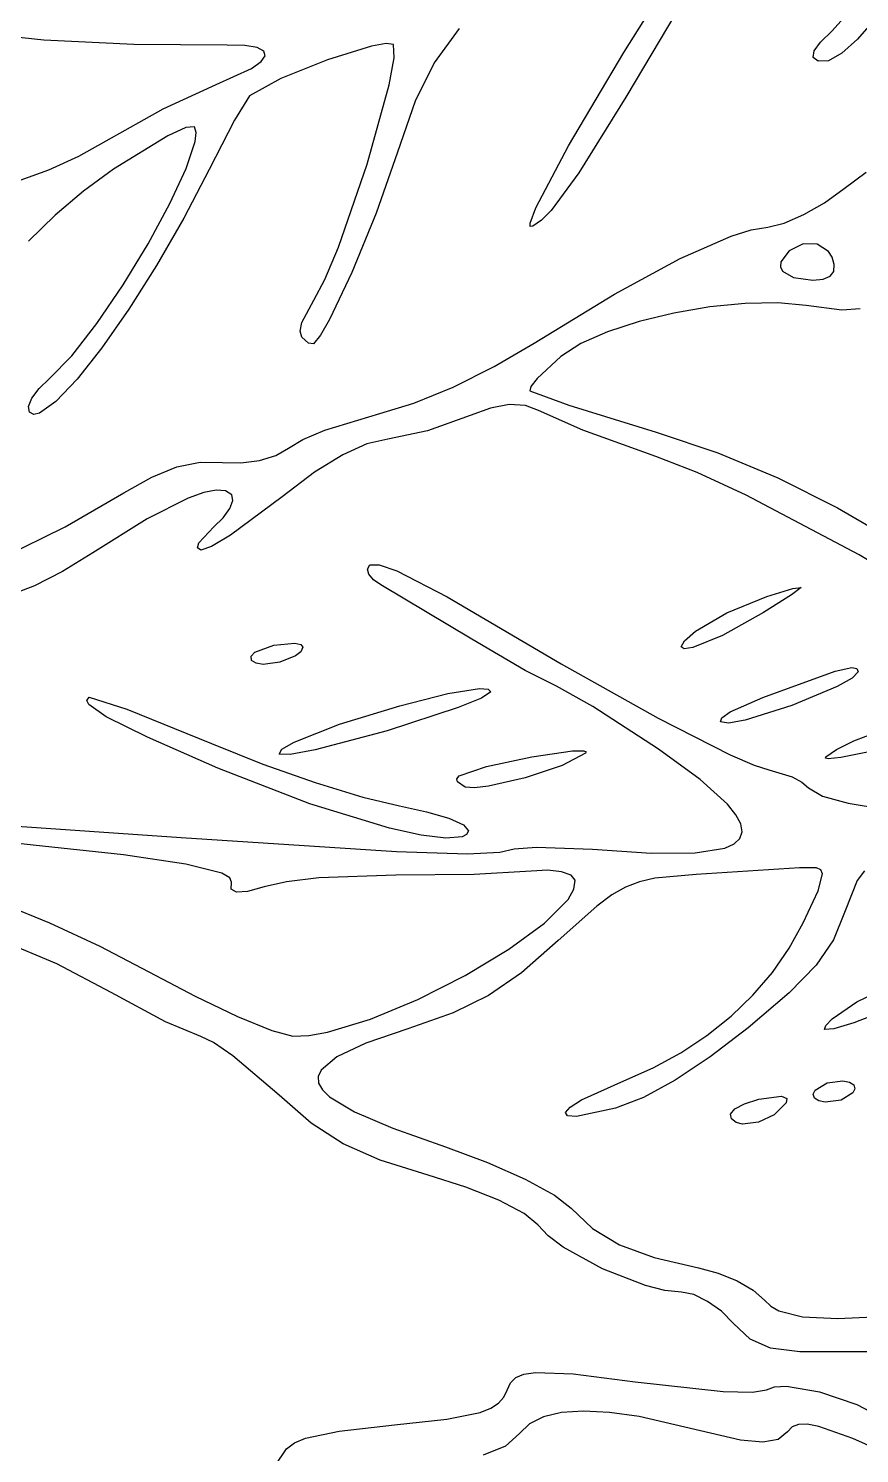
# Model space of a CAD drawing. Extents: x 9 to 1857, y 16 to 982.
# Drawn here: x 1326.7 to 1386.2, y 453.8 to 555.7 of the extents above; entities that cross this region are included whole.
import ezdxf

# ---------------------------------------------------------------- set-up
doc = ezdxf.new("R2010")
doc.units = 0

msp = doc.modelspace()

# ---------------------------------------------------------------- linework, layer by layer
at = {"layer": 'Layer 1'}
for p, q in [((1369.353714, 554.023606), (1374.4566, 562.11335)), ((1374.965, 559.99715), (1369.50753, 550.815783)), ((1384.2792, 555.55212), (1386.123602, 557.643512)), ((1357.577408, 555.738205), (1355.773037, 553.278856)), ((1387.365025, 556.451355), (1386.086433, 554.97619)), ((1327.833213, 554.89848), (1322.861208, 555.412811)), ((1334.271111, 554.578917), (1327.833213, 554.89848)), ((1352.35329, 554.660776), (1351.283203, 554.460032)), ((1352.8704, 554.59187), (1352.35329, 554.660776)), ((1352.919996, 553.642983), (1352.8704, 554.59187)), ((1382.971012, 554.127885), (1383.428002, 554.760761)), ((1383.428002, 554.760761), (1384.2792, 555.55212)), ((1386.086433, 554.97619), (1384.964844, 553.958824)), ((1340.9526, 554.54345), (1334.271111, 554.578917)), ((1342.23177, 554.513511), (1340.9526, 554.54345)), ((1343.111331, 554.368363), (1342.23177, 554.513511)), ((1343.594508, 554.119688), (1343.111331, 554.368363)), ((1343.384608, 553.358492), (1343.684525, 553.77917)), ((1343.684525, 553.77917), (1343.594508, 554.119688)), ((1351.283203, 554.460032), (1348.1499, 553.487103)), ((1352.558847, 551.695129), (1352.919996, 553.642983)), ((1365.386937, 547.326584), (1369.353714, 554.023606)), ((1382.913717, 553.665101), (1382.971012, 554.127885)), ((1383.2616, 553.38402), (1382.913717, 553.665101)), ((1384.964844, 553.958824), (1384.017489, 553.420889)), ((1340.1775, 551.73233), (1342.697981, 552.869338)), ((1342.697981, 552.869338), (1343.384608, 553.358492)), ((1348.1499, 553.487103), (1344.802097, 552.148094)), ((1355.773037, 553.278856), (1354.428998, 550.542535)), ((1384.017489, 553.420889), (1383.2616, 553.38402)), ((1336.386838, 549.995211), (1340.1775, 551.73233)), ((1344.802097, 552.148094), (1342.5714, 550.91802)), ((1350.98945, 546.03601), (1352.558847, 551.695129)), ((1342.5714, 550.91802), (1341.488875, 549.179991)), ((1354.428998, 550.542535), (1353.1553, 546.88566)), ((1369.50753, 550.815783), (1366.145812, 545.414988)), ((1332.2901, 547.6845), (1336.386838, 549.995211)), ((1338.004467, 548.637718), (1336.709262, 548.046866)), ((1338.6127, 548.69467), (1338.004467, 548.637718)), ((1338.731569, 548.293355), (1338.6127, 548.69467)), ((1341.488875, 549.179991), (1339.6724, 545.65238)), ((1330.334216, 546.58969), (1332.2901, 547.6845)), ((1336.709262, 548.046866), (1332.8184, 545.66156)), ((1338.023409, 545.724896), (1338.660433, 547.642817)), ((1338.660433, 547.642817), (1338.731569, 548.293355)), ((1328.1985, 545.618885), (1330.334216, 546.58969)), ((1353.1553, 546.88566), (1351.623725, 542.516959)), ((1363.048692, 542.891694), (1365.386937, 547.326584)), ((1326.141159, 544.877535), (1328.1985, 545.618885)), ((1332.8184, 545.66156), (1330.675913, 544.088906)), ((1336.852156, 543.202568), (1338.023409, 545.724896)), ((1339.6724, 545.65238), (1337.861407, 542.155483)), ((1348.932478, 540.081496), (1350.98945, 546.03601)), ((1366.145812, 545.414988), (1364.160289, 542.703073)), ((1385.1177, 544.28354), (1386.70158, 545.445695)), ((1330.675913, 544.088906), (1328.651233, 542.374841)), ((1383.727314, 543.270508), (1385.1177, 544.28354)), ((1328.651233, 542.374841), (1326.738596, 540.51248)), ((1335.2972, 540.33749), (1336.852156, 543.202568)), ((1351.623725, 542.516959), (1349.88965, 538.270395)), ((1362.644151, 541.794241), (1363.048692, 542.891694)), ((1364.160289, 542.703073), (1363.458738, 542.014294)), ((1380.82238, 541.799747), (1382.235912, 542.412381)), ((1382.235912, 542.412381), (1383.727314, 543.270508)), ((1337.861407, 542.155483), (1335.914217, 538.774873)), ((1362.659954, 541.573058), (1362.644151, 541.794241)), ((1362.8314, 541.58835), (1362.659954, 541.573058)), ((1363.458738, 542.014294), (1362.8314, 541.58835)), ((1378.479695, 541.319134), (1379.6656, 541.52319)), ((1379.6656, 541.52319), (1380.82238, 541.799747)), ((1333.509069, 537.391322), (1335.2972, 540.33749)), ((1373.37865, 539.281854), (1377.037075, 540.87781)), ((1377.037075, 540.87781), (1378.479695, 541.319134)), ((1382.19377, 540.329423), (1381.1816, 539.82606)), ((1383.196088, 540.297425), (1382.19377, 540.329423)), ((1347.961861, 537.764398), (1348.932478, 540.081496)), ((1381.1816, 539.82606), (1380.590766, 539.043925)), ((1383.999036, 539.787039), (1383.196088, 540.297425)), ((1384.266523, 539.370256), (1383.999036, 539.787039)), ((1384.4131, 538.85524), (1384.266523, 539.370256)), ((1335.914217, 538.774873), (1333.927941, 535.641712)), ((1368.68425, 536.7323), (1373.37865, 539.281854)), ((1380.590766, 539.043925), (1380.571643, 538.689851)), ((1380.571643, 538.689851), (1380.72475, 538.375194)), ((1380.72475, 538.375194), (1381.511759, 537.908384)), ((1384.119725, 538.00487), (1384.381059, 538.355171)), ((1384.381059, 538.355171), (1384.4131, 538.85524)), ((1331.638291, 534.625724), (1333.509069, 537.391322)), ((1347.1582, 536.29857), (1347.961861, 537.764398)), ((1349.88965, 538.270395), (1348.2845, 534.901789)), ((1381.511759, 537.908384), (1382.88, 537.73201)), ((1382.88, 537.732), (1383.621803, 537.798944)), ((1382.88, 537.73201), (1382.88, 537.732)), ((1383.621803, 537.798944), (1384.119725, 538.00487)), ((1346.310612, 534.708773), (1347.1582, 536.29857)), ((1362.9478, 533.22613), (1368.68425, 536.7323)), ((1333.927941, 535.641712), (1331.999687, 532.88716)), ((1372.943788, 535.364137), (1370.453509, 534.760413)), ((1375.519262, 535.808827), (1372.943788, 535.364137)), ((1378.045295, 536.066617), (1375.519262, 535.808827)), ((1380.387253, 536.109643), (1378.045295, 536.066617)), ((1382.4105, 535.91004), (1380.387253, 536.109643)), ((1384.954, 535.588302), (1382.4105, 535.91004)), ((1386.2843, 535.68331), (1384.954, 535.588302)), ((1329.835392, 532.302353), (1331.638291, 534.625724)), ((1346.184695, 534.066016), (1346.310612, 534.708773)), ((1348.2845, 534.901789), (1347.633842, 533.782913)), ((1370.453509, 534.760413), (1368.183061, 534.025519)), ((1346.295, 533.64096), (1346.184695, 534.066016)), ((1346.78095, 533.21457), (1346.295, 533.64096)), ((1347.1397, 533.16696), (1346.78095, 533.21457)), ((1347.633842, 533.782913), (1347.1397, 533.16696)), ((1360.082708, 531.547717), (1362.9478, 533.22613)), ((1366.267079, 533.187319), (1364.8402, 532.27368)), ((1368.183061, 534.025519), (1366.267079, 533.187319)), ((1328.2509, 530.68287), (1329.835392, 532.302353)), ((1331.999687, 532.88716), (1330.226567, 530.64238)), ((1364.8402, 532.27368), (1363.149813, 530.688824)), ((1357.132538, 530.079086), (1360.082708, 531.547717)), ((1327.507078, 529.971345), (1328.2509, 530.68287)), ((1330.226567, 530.64238), (1328.705689, 529.038532)), ((1363.149813, 530.688824), (1362.706314, 530.121365)), ((1326.738872, 528.690145), (1326.9873, 529.280801)), ((1326.9873, 529.280801), (1327.507078, 529.971345)), ((1354.326798, 528.924812), (1357.132538, 530.079086)), ((1362.706314, 530.121365), (1362.6274, 529.8116)), ((1362.6274, 529.8116), (1365.408238, 528.785705)), ((1326.8091, 528.27828), (1326.738872, 528.690145)), ((1327.109755, 528.121425), (1326.8091, 528.27828)), ((1327.534163, 528.206778), (1327.109755, 528.121425)), ((1328.705689, 529.038532), (1327.534163, 528.206778)), ((1347.959, 527.002289), (1351.895, 528.18947)), ((1351.895, 528.18947), (1354.326798, 528.924812)), ((1359.813095, 528.575058), (1358.3495, 528.0343)), ((1361.152838, 528.820318), (1359.813095, 528.575058)), ((1362.314436, 528.765941), (1361.152838, 528.820318)), ((1363.2436, 528.40779), (1362.314436, 528.765941)), ((1366.410025, 526.988158), (1363.2436, 528.40779)), ((1365.408238, 528.785705), (1371.66, 526.84343)), ((1358.3495, 528.0343), (1355.29555, 526.940013)), ((1345.3442, 525.69876), (1346.378984, 526.324205)), ((1346.378984, 526.324205), (1347.959, 527.002289)), ((1352.4531, 526.36015), (1350.965108, 526.028914)), ((1355.29555, 526.940013), (1352.4531, 526.36015)), ((1371.6505, 525.10168), (1366.410025, 526.988158)), ((1371.66, 526.84343), (1371.66, 526.843)), ((1371.66, 526.843), (1376.084341, 525.361756)), ((1343.270375, 524.831569), (1344.454728, 525.190523)), ((1344.454728, 525.190523), (1345.3442, 525.69876)), ((1349.232138, 525.241989), (1347.222623, 523.982104)), ((1350.965108, 526.028914), (1349.232138, 525.241989)), ((1374.594647, 523.969847), (1371.6505, 525.10168)), ((1376.084341, 525.361756), (1380.3728, 523.576479)), ((1335.558242, 523.640748), (1337.361087, 524.370886)), ((1337.361087, 524.370886), (1339.033189, 524.715549)), ((1339.033189, 524.715549), (1340.6351, 524.69346)), ((1340.6351, 524.69346), (1341.945659, 524.654885)), ((1341.945659, 524.654885), (1343.270375, 524.831569)), ((1333.5641, 522.50641), (1335.558242, 523.640748)), ((1347.222623, 523.982104), (1344.905, 522.23199)), ((1378.119448, 522.355651), (1374.594647, 523.969847)), ((1380.3728, 523.576479), (1384.655409, 521.427479)), ((1329.358, 520.086796), (1333.5641, 522.50641)), ((1338.162388, 522.138416), (1335.223623, 520.641969)), ((1339.283557, 522.538862), (1338.162388, 522.138416)), ((1340.176083, 522.708916), (1339.283557, 522.538862)), ((1340.842589, 522.649673), (1340.176083, 522.708916)), ((1341.2857, 522.36223), (1340.842589, 522.649673)), ((1344.905, 522.23199), (1341.189588, 519.494189)), ((1341.370209, 521.956214), (1341.2857, 522.36223)), ((1386.199763, 518.083228), (1378.119448, 522.355651)), ((1340.682841, 520.733714), (1341.15515, 521.38828)), ((1341.15515, 521.38828), (1341.370209, 521.956214)), ((1384.655409, 521.427479), (1389.0622, 518.85507)), ((1324.9125, 517.87569), (1329.358, 520.086796)), ((1335.223623, 520.641969), (1331.3388, 518.21081)), ((1338.94335, 518.933798), (1339.9956, 520.0678)), ((1339.9956, 520.0678), (1340.682841, 520.733714)), ((1338.847088, 518.56811), (1338.94335, 518.933798)), ((1341.189588, 519.494189), (1339.836973, 518.682282)), ((1331.3388, 518.21081), (1329.168695, 516.877815)), ((1339.0761, 518.40896), (1338.847088, 518.56811)), ((1339.836973, 518.682282), (1339.0761, 518.40896)), ((1394.468945, 513.09053), (1386.199763, 518.083228)), ((1329.168695, 516.877815), (1327.178188, 515.856626)), ((1351.010634, 517.062468), (1351.172, 517.36071)), ((1351.10605, 516.692719), (1351.010634, 517.062468)), ((1351.172, 517.36071), (1351.83153, 517.364139)), ((1351.83153, 517.364139), (1353.094763, 516.932434)), ((1353.094763, 516.932434), (1356.706, 515.06493)), ((1327.178188, 515.856626), (1325.558086, 515.234109)), ((1351.432691, 516.297752), (1351.10605, 516.692719)), ((1351.965, 515.92386), (1351.432691, 516.297752)), ((1358.4639, 512.03453), (1351.965, 515.92386)), ((1356.706, 515.06493), (1364.874739, 510.266515)), ((1376.726037, 513.937206), (1379.5962, 515.10322)), ((1381.362619, 515.204899), (1379.3634, 513.93977)), ((1379.5962, 515.10322), (1381.457194, 515.67755)), ((1382.053275, 515.747801), (1381.362619, 515.204899)), ((1381.457194, 515.67755), (1382.053275, 515.747801)), ((1374.4804, 512.61298), (1376.726037, 513.937206)), ((1379.3634, 513.93977), (1376.428844, 512.306825)), ((1362.303563, 509.793525), (1358.4639, 512.03453)), ((1373.460806, 511.500362), (1373.707121, 511.915447)), ((1373.707121, 511.915447), (1374.4804, 512.61298)), ((1376.428844, 512.306825), (1374.2858, 511.446)), ((1374.4804, 512.61298), (1374.4804, 512.61298)), ((1342.66705, 510.815385), (1342.952325, 511.117948)), ((1342.7105, 510.52534), (1342.66705, 510.815385)), ((1342.952325, 511.117948), (1344.301, 511.61769)), ((1344.301, 511.61769), (1345.7937, 511.755361)), ((1344.301, 511.61769), (1344.301, 511.61769)), ((1345.858348, 510.84294), (1344.741462, 510.387336)), ((1345.7937, 511.755361), (1346.235466, 511.665988)), ((1346.225666, 511.14579), (1345.858348, 510.84294)), ((1346.3831, 511.4773), (1346.225666, 511.14579)), ((1346.235466, 511.665988), (1346.3831, 511.4773)), ((1373.675638, 511.349841), (1373.460806, 511.500362)), ((1374.2858, 511.446), (1373.675638, 511.349841)), ((1343.038263, 510.319614), (1342.7105, 510.52534)), ((1343.527245, 510.238724), (1343.038263, 510.319614)), ((1344.741462, 510.387336), (1343.527245, 510.238724)), ((1364.5341, 508.68733), (1362.303563, 509.793525)), ((1364.874739, 510.266515), (1371.815588, 506.401761)), ((1379.3052, 507.87088), (1384.4941, 509.75724)), ((1384.4941, 509.75724), (1385.681112, 510.021876)), ((1385.681112, 510.021876), (1386.026842, 509.93912)), ((1386.026842, 509.93912), (1386.1356, 509.71484)), ((1385.710071, 509.262239), (1384.638056, 508.659013)), ((1386.1356, 509.71484), (1385.710071, 509.262239)), ((1330.925908, 507.655405), (1331.0742, 507.89602)), ((1331.0742, 507.89602), (1333.780237, 507.02903)), ((1331.0742, 507.89602), (1331.0742, 507.89602)), ((1353.316591, 507.271035), (1356.762775, 508.144045)), ((1356.762775, 508.144045), (1359.034047, 508.504333)), ((1359.174404, 507.828118), (1357.50128, 507.14503)), ((1359.034047, 508.504333), (1359.63387, 508.471666)), ((1359.8257, 508.28617), (1359.174404, 507.828118)), ((1359.63387, 508.471666), (1359.8257, 508.28617)), ((1367.128188, 507.234986), (1364.5341, 508.68733)), ((1376.977912, 506.855223), (1379.3052, 507.8709)), ((1379.3052, 507.8709), (1379.3052, 507.87088)), ((1384.638056, 508.659013), (1381.386, 507.303714)), ((1331.048792, 507.357565), (1330.925908, 507.655405)), ((1332.309287, 506.479436), (1331.048792, 507.357565)), ((1333.780237, 507.02903), (1339.8351, 504.57078)), ((1349.0002, 505.95103), (1353.316591, 507.271035)), ((1357.50128, 507.14503), (1352.423112, 505.496674)), ((1371.842, 504.16172), (1367.128188, 507.234986)), ((1376.371664, 506.423416), (1376.977912, 506.855223)), ((1381.386, 507.303714), (1378.042294, 506.255005)), ((1335.258089, 505.040077), (1332.309287, 506.479436)), ((1345.753062, 504.678814), (1349.0002, 505.95103)), ((1349.0002, 505.95103), (1349.0002, 505.95103)), ((1371.815588, 506.401761), (1376.957617, 503.777292)), ((1376.2698, 506.11895), (1376.371664, 506.423416)), ((1376.855716, 506.035017), (1376.2698, 506.11895)), ((1378.042294, 506.255005), (1376.855716, 506.035017)), ((1385.813927, 504.760195), (1388.980162, 505.981219)), ((1340.2976, 502.81793), (1335.258089, 505.040077)), ((1344.871577, 504.163435), (1345.753062, 504.678814)), ((1352.423112, 505.496674), (1347.258339, 504.126948)), ((1384.584986, 504.152005), (1385.813927, 504.760195)), ((1339.8351, 504.57078), (1343.508308, 503.107785)), ((1344.6741, 503.8217), (1344.871577, 504.163435)), ((1345.476956, 503.792149), (1344.6741, 503.8217)), ((1347.258339, 504.126948), (1345.476956, 503.792149)), ((1359.527581, 502.941792), (1362.778275, 503.632666)), ((1362.778275, 503.632666), (1365.681306, 504.042578)), ((1366.6058, 503.87979), (1364.929558, 502.999935)), ((1365.681306, 504.042578), (1366.4928, 504.051005)), ((1366.4928, 504.051005), (1366.649353, 503.990132)), ((1366.649353, 503.990132), (1366.6058, 503.87979)), ((1374.809441, 502.00351), (1371.842, 504.16172)), ((1376.957617, 503.777292), (1378.67566, 503.025983)), ((1383.791453, 503.523521), (1383.81, 503.61872)), ((1383.81, 503.61872), (1383.8102, 503.61872)), ((1383.8102, 503.61872), (1384.584986, 504.152005)), ((1387.993437, 504.195841), (1384.87773, 503.574081)), ((1346.86923, 500.253383), (1340.2976, 502.81793)), ((1343.508308, 503.107785), (1347.271037, 501.779291)), ((1357.5601, 502.26169), (1359.527581, 502.941792)), ((1364.929558, 502.999935), (1362.303337, 502.126824)), ((1378.67566, 503.025983), (1379.7299, 502.69973)), ((1379.7299, 502.69973), (1381.393863, 502.19866)), ((1383.981032, 503.488455), (1383.791453, 503.523521)), ((1384.87773, 503.574081), (1383.981032, 503.488455)), ((1347.271037, 501.779291), (1350.681548, 500.731629)), ((1357.409116, 502.061784), (1357.5601, 502.26169)), ((1357.441975, 501.845249), (1357.409116, 502.061784)), ((1358.0014, 501.46666), (1357.441975, 501.845249)), ((1357.5601, 502.26169), (1357.5601, 502.26169)), ((1362.303337, 502.126824), (1359.677248, 501.526913)), ((1376.775069, 500.229899), (1374.809441, 502.00351)), ((1381.393863, 502.19866), (1382.091177, 501.815812)), ((1382.091177, 501.815812), (1382.5743, 501.40155)), ((1350.681548, 500.731629), (1353.2981, 500.11113)), ((1358.661162, 501.412676), (1358.0014, 501.46666)), ((1359.677248, 501.526913), (1358.661162, 501.412676)), ((1382.5743, 501.40155), (1383.575999, 500.813838)), ((1383.575999, 500.813838), (1385.410434, 500.307978)), ((1352.574112, 498.5182), (1346.86923, 500.253383)), ((1353.2981, 500.11113), (1355.241325, 499.701675)), ((1355.241325, 499.701675), (1356.818775, 499.22865)), ((1377.379804, 499.483702), (1376.775069, 500.229899)), ((1385.410434, 500.307978), (1387.873215, 499.899695)), ((1322.1222, 498.928566), (1337.6564, 497.85422)), ((1356.818775, 499.22865), (1357.868637, 498.750623)), ((1357.868637, 498.750623), (1358.2291, 498.32616)), ((1377.731206, 498.829315), (1377.379804, 499.483702)), ((1377.828317, 498.265292), (1377.731206, 498.829315)), ((1327.0756, 497.2954), (1317.3451, 498.396159)), ((1337.6564, 497.85422), (1353.083238, 496.845079)), ((1354.855076, 498.023357), (1352.574112, 498.5182)), ((1356.623614, 497.809939), (1354.855076, 498.023357)), ((1357.781149, 497.902642), (1356.623614, 497.809939)), ((1358.099983, 498.071506), (1357.781149, 497.902642)), ((1358.2291, 498.32616), (1358.099983, 498.071506)), ((1377.255822, 497.402554), (1377.670175, 497.790188)), ((1377.670175, 497.790188), (1377.828317, 498.265292)), ((1333.528544, 496.610094), (1327.0756, 497.2954)), ((1338.008875, 495.948233), (1333.528544, 496.610094)), ((1353.083238, 496.845079), (1358.155208, 496.690907)), ((1358.155208, 496.690907), (1360.4682, 496.81576)), ((1360.4682, 496.81576), (1361.504544, 497.038427)), ((1361.504544, 497.038427), (1363.1005, 497.150556)), ((1363.1005, 497.150556), (1367.1008, 497.01682)), ((1367.1008, 497.01682), (1371.307288, 496.725833)), ((1371.307288, 496.725833), (1374.465894, 496.750018)), ((1374.465894, 496.750018), (1376.584297, 497.100945)), ((1376.584297, 497.100945), (1377.255822, 497.402554)), ((1340.570369, 495.299808), (1338.008875, 495.948233)), ((1363.906423, 495.505196), (1362.7261, 495.43746)), ((1364.894363, 495.406574), (1363.906423, 495.505196)), ((1381.9207, 495.69019), (1374.5381, 495.21475)), ((1383.140192, 495.690269), (1381.9207, 495.69019)), ((1383.45542, 495.543572), (1383.140192, 495.690269)), ((1383.578063, 495.245714), (1383.45542, 495.543572)), ((1386.590483, 495.467959), (1386.058559, 494.772919)), ((1341.148356, 494.977506), (1340.570369, 495.299808)), ((1341.2668, 494.65481), (1341.148356, 494.977506)), ((1341.248897, 494.154957), (1341.2668, 494.65481)), ((1345.206531, 494.68872), (1343.6058, 494.33096)), ((1347.519575, 494.965153), (1345.206531, 494.68872)), ((1353.0439, 495.16466), (1347.519575, 494.965153)), ((1358.639913, 495.199379), (1353.0439, 495.16466)), ((1362.7261, 495.43746), (1358.639913, 495.199379)), ((1365.586595, 495.162697), (1364.894363, 495.406574)), ((1365.8798, 494.79467), (1365.586595, 495.162697)), ((1365.783736, 494.16173), (1365.8798, 494.79467)), ((1370.467769, 494.690563), (1369.4686, 494.307309)), ((1371.580866, 494.938508), (1370.467769, 494.690563)), ((1374.5381, 495.21475), (1371.580866, 494.938508)), ((1383.256877, 494.036509), (1383.578063, 495.245714)), ((1386.058559, 494.772919), (1385.2086, 492.60829)), ((1341.629975, 493.93475), (1341.248897, 494.154957)), ((1342.414216, 493.993611), (1341.629975, 493.93475)), ((1343.6058, 494.33096), (1342.414216, 493.993611)), ((1363.678633, 491.725311), (1365.360342, 493.425678)), ((1365.360342, 493.425678), (1365.783736, 494.16173)), ((1368.486043, 493.742173), (1367.422784, 492.948585)), ((1369.4686, 494.307309), (1368.486043, 493.742173)), ((1382.1992, 491.74264), (1383.256877, 494.036509)), ((1324.98185, 493.08287), (1328.2466, 491.759653)), ((1367.422784, 492.948585), (1364.6649, 490.48977)), ((1385.2086, 492.60829), (1384.352364, 490.541853)), ((1328.2466, 491.759653), (1331.846675, 490.086796)), ((1361.128811, 489.855713), (1363.678633, 491.725311)), ((1381.199396, 489.931361), (1382.1992, 491.74264)), ((1328.768258, 488.823763), (1324.781213, 490.49174)), ((1364.6649, 490.48977), (1362.019938, 488.17853)), ((1384.352364, 490.541853), (1383.118438, 488.71201)), ((1331.846675, 490.086796), (1335.3593, 488.24881)), ((1358.005013, 487.979031), (1361.128811, 489.855713)), ((1379.993359, 488.205672), (1381.199396, 489.931361)), ((1332.6601, 486.76811), (1328.768258, 488.823763)), ((1383.118438, 488.71201), (1381.189467, 486.736983)), ((1335.3593, 488.24881), (1338.667548, 486.491204)), ((1354.601375, 486.25741), (1358.005013, 487.979031)), ((1362.019938, 488.17853), (1359.675425, 486.550981)), ((1378.597474, 486.579959), (1379.993359, 488.205672)), ((1386.0454, 486.09639), (1388.927453, 487.490688)), ((1336.55695, 484.672616), (1332.6601, 486.76811)), ((1338.667548, 486.491204), (1341.711038, 485.037204)), ((1359.675425, 486.550981), (1357.132125, 485.31462)), ((1377.028125, 485.068608), (1378.597474, 486.579959)), ((1381.189467, 486.736983), (1378.2481, 484.23499)), ((1351.212036, 484.852996), (1354.601375, 486.25741)), ((1357.132125, 485.31462), (1353.8908, 484.17694)), ((1384.266275, 484.871214), (1386.0454, 486.09637)), ((1390.0052, 486.228388), (1385.823719, 484.595733)), ((1386.0454, 486.09637), (1386.0454, 486.09639)), ((1339.0759, 483.6115), (1336.55695, 484.672616)), ((1341.711038, 485.037204), (1344.152033, 484.037897)), ((1348.131132, 483.927934), (1351.212036, 484.852996)), ((1375.301698, 483.686004), (1377.028125, 485.068608)), ((1383.7266, 484.11975), (1383.803472, 484.40384)), ((1383.803472, 484.40384), (1384.266275, 484.871214)), ((1385.823719, 484.595733), (1384.379926, 484.156147)), ((1339.993831, 483.17943), (1339.0759, 483.6115)), ((1344.152033, 484.037897), (1345.6528, 483.64437)), ((1345.6528, 483.64437), (1346.798261, 483.695831)), ((1346.798261, 483.695831), (1348.131132, 483.927934)), ((1353.8908, 484.17694), (1350.886813, 483.131758)), ((1373.434578, 482.446534), (1375.301698, 483.686004)), ((1378.2481, 484.23499), (1375.546205, 482.163973)), ((1384.379926, 484.156147), (1383.7266, 484.11975)), ((1341.356475, 482.242943), (1339.993831, 483.17943)), ((1344.6803, 479.40836), (1341.356475, 482.242943)), ((1350.886813, 483.131758), (1348.813319, 482.158673)), ((1371.44315, 481.364584), (1373.434578, 482.446534)), ((1347.68234, 481.219963), (1347.474051, 480.751712)), ((1348.813319, 482.158673), (1347.68234, 481.219963)), ((1369.3438, 480.45454), (1371.44315, 481.364584)), ((1375.546205, 482.163973), (1373.032438, 480.496426)), ((1347.474051, 480.751712), (1347.5059, 480.27791)), ((1347.5059, 480.27791), (1347.77939, 479.793842)), ((1366.324594, 479.096154), (1369.3438, 480.45454)), ((1373.032438, 480.496426), (1370.755727, 479.261977)), ((1383.05985, 479.783313), (1383.9018, 480.29707)), ((1383.9018, 480.29707), (1385.041137, 480.451594)), ((1383.9018, 480.29707), (1383.9018, 480.29707)), ((1385.041137, 480.451594), (1385.503505, 480.358828)), ((1385.503505, 480.358828), (1385.8108, 480.15875)), ((1346.977825, 477.412732), (1344.6803, 479.40836)), ((1347.77939, 479.793842), (1348.296023, 479.294792)), ((1348.296023, 479.294792), (1350.064731, 478.23289)), ((1370.755727, 479.261977), (1368.765, 478.49025)), ((1379.0209, 479.13158), (1380.651862, 479.342019)), ((1380.651862, 479.342019), (1381.013402, 479.190017)), ((1381.013402, 479.190017), (1380.9863, 478.87763)), ((1382.919478, 479.48725), (1383.05985, 479.783313)), ((1383.0054, 479.21251), (1382.919478, 479.48725)), ((1383.312697, 479.012438), (1383.0054, 479.21251)), ((1385.756437, 479.587959), (1384.9145, 479.07422)), ((1385.896752, 479.884016), (1385.756437, 479.587959)), ((1385.8108, 480.15875), (1385.896752, 479.884016)), ((1350.064731, 478.23289), (1352.824049, 477.054483)), ((1365.178475, 478.169154), (1365.513344, 478.564966)), ((1365.328097, 477.936247), (1365.178475, 478.169154)), ((1365.513344, 478.564966), (1366.324594, 479.096154)), ((1368.765, 478.49025), (1365.970319, 477.893774)), ((1376.983891, 478.072641), (1377.29965, 478.433801)), ((1377.29965, 478.433801), (1377.985834, 478.79194)), ((1377.985834, 478.79194), (1379.0209, 479.13158)), ((1379.0209, 479.13158), (1379.0209, 479.13158)), ((1380.9863, 478.87763), (1380.127862, 478.021583)), ((1383.775075, 478.919678), (1383.312697, 479.012438)), ((1384.9145, 479.07422), (1383.775075, 478.919678)), ((1349.2557, 475.939126), (1346.977825, 477.412732)), ((1365.970319, 477.893774), (1365.328097, 477.936247)), ((1377.0601, 477.72394), (1376.983891, 478.072641)), ((1377.400495, 477.471745), (1377.0601, 477.72394)), ((1377.860037, 477.355194), (1377.400495, 477.471745)), ((1378.9842, 477.484256), (1377.860037, 477.355194)), ((1380.127862, 478.021583), (1378.9842, 477.484256)), ((1352.824049, 477.054483), (1356.586, 475.72185)), ((1351.9154, 474.772872), (1349.2557, 475.939126)), ((1356.5854, 475.72188), (1359.597147, 474.609431)), ((1356.586, 475.72185), (1356.5854, 475.72188)), ((1355.3584, 473.6993), (1351.9154, 474.772872)), ((1359.597147, 474.609431), (1362.3001, 473.412763)), ((1358.049988, 472.84678), (1355.3584, 473.6993)), ((1362.3001, 473.412763), (1364.398553, 472.275603)), ((1360.412475, 471.898406), (1358.049988, 472.84678)), ((1364.398553, 472.275603), (1365.5968, 471.34168)), ((1362.210775, 470.960759), (1360.412475, 471.898406)), ((1365.5968, 471.34168), (1367.117628, 469.876145)), ((1363.2098, 470.14042), (1362.210775, 470.960759)), ((1363.942982, 469.366809), (1363.2098, 470.14042)), ((1365.018506, 468.5556), (1363.942982, 469.366809)), ((1367.117628, 469.876145), (1369.053075, 468.716671)), ((1367.8267, 466.993724), (1365.018506, 468.5556)), ((1369.053075, 468.716671), (1371.535984, 467.800859)), ((1370.894619, 465.801468), (1367.8267, 466.993724)), ((1371.535984, 467.800859), (1374.6992, 467.06631)), ((1374.6992, 467.06631), (1376.102192, 466.691206)), ((1376.102192, 466.691206), (1377.460587, 466.131086)), ((1377.460587, 466.131086), (1378.619389, 465.46167)), ((1372.294799, 465.452284), (1370.894619, 465.801468)), ((1373.4825, 465.32551), (1372.294799, 465.452284)), ((1374.359833, 465.148539), (1373.4825, 465.32551)), ((1375.356163, 464.66811), (1374.359833, 465.148539)), ((1378.619389, 465.46167), (1379.4236, 464.75868)), ((1376.348986, 463.957566), (1375.356163, 464.66811)), ((1377.2158, 463.09025), (1376.348986, 463.957566)), ((1379.4236, 464.75868), (1379.874519, 464.330025)), ((1379.874519, 464.330025), (1380.459673, 463.989599)), ((1380.459673, 463.989599), (1382.136762, 463.559886)), ((1378.389853, 461.968501), (1377.2158, 463.09025)), ((1382.136762, 463.559886), (1384.66302, 463.442445)), ((1384.66302, 463.442445), (1388.2466, 463.61018)), ((1379.8508, 461.31883), (1378.389853, 461.968501)), ((1381.957197, 461.048817), (1379.8508, 461.31883)), ((1385.0676, 461.06604), (1381.957197, 461.048817)), ((1390.886975, 461.040231), (1385.0676, 461.06604)), ((1360.9932, 458.32599), (1361.235984, 458.83802)), ((1361.235984, 458.83802), (1361.6184, 459.216836)), ((1361.6184, 459.216836), (1362.199678, 459.466146)), ((1362.199678, 459.466146), (1363.03905, 459.589659)), ((1363.03905, 459.589659), (1365.729, 459.474124)), ((1365.729, 459.474124), (1370.1621, 458.8999)), ((1370.1621, 458.8999), (1376.458837, 458.223069)), ((1360.383194, 457.38593), (1360.755151, 457.814168)), ((1360.755151, 457.814168), (1360.9932, 458.32599)), ((1376.458837, 458.223069), (1378.567355, 458.174397)), ((1378.567355, 458.174397), (1379.571, 458.34324)), ((1379.571, 458.34324), (1380.13887, 458.563119)), ((1380.13887, 458.563119), (1381.010666, 458.599443)), ((1381.010666, 458.599443), (1383.36325, 458.199838)), ((1383.36325, 458.199838), (1386.023184, 457.301254)), ((1356.695756, 456.241828), (1359.06545, 456.726809)), ((1359.06545, 456.726809), (1359.834302, 457.027927)), ((1359.834302, 457.027927), (1360.383194, 457.38593)), ((1366.47365, 456.820198), (1364.902671, 456.717275)), ((1368.324547, 456.724759), (1366.47365, 456.820198)), ((1370.454578, 456.430958), (1368.324547, 456.724759)), ((1386.023184, 457.301254), (1388.3849, 456.06052)), ((1348.973359, 455.392446), (1352.9299, 455.82419)), ((1352.9299, 455.82419), (1356.695756, 456.241828)), ((1362.603611, 455.916354), (1361.8771, 455.21836)), ((1363.612397, 456.415993), (1362.603611, 455.916354)), ((1364.902671, 456.717275), (1363.612397, 456.415993)), ((1375.5489, 455.24826), (1370.454578, 456.430958)), ((1381.857845, 455.862979), (1381.401126, 455.680823)), ((1382.486045, 455.881564), (1381.857845, 455.862979)), ((1383.321113, 455.727514), (1382.486045, 455.881564)), ((1385.753398, 454.865252), (1383.321113, 455.727514)), ((1345.791441, 454.545486), (1346.56855, 454.882534)), ((1346.56855, 454.882534), (1348.973359, 455.392446)), ((1361.8771, 455.21836), (1360.880175, 454.317129)), ((1377.705148, 454.73892), (1375.5489, 455.24826)), ((1379.304963, 454.584411), (1377.705148, 454.73892)), ((1380.409645, 454.785802), (1379.304963, 454.584411)), ((1381.0805, 455.34416), (1380.409645, 454.785802)), ((1381.401126, 455.680823), (1381.0805, 455.34416)), ((1389.4378, 453.20368), (1385.753398, 454.865252)), ((1344.4096, 452.95264), (1345.214341, 454.125562)), ((1345.214341, 454.125562), (1345.791441, 454.545486)), ((1360.880175, 454.317129), (1359.277925, 453.657204))]:
    msp.add_line(p, q, dxfattribs=at)

doc.saveas('drawing.dxf')
